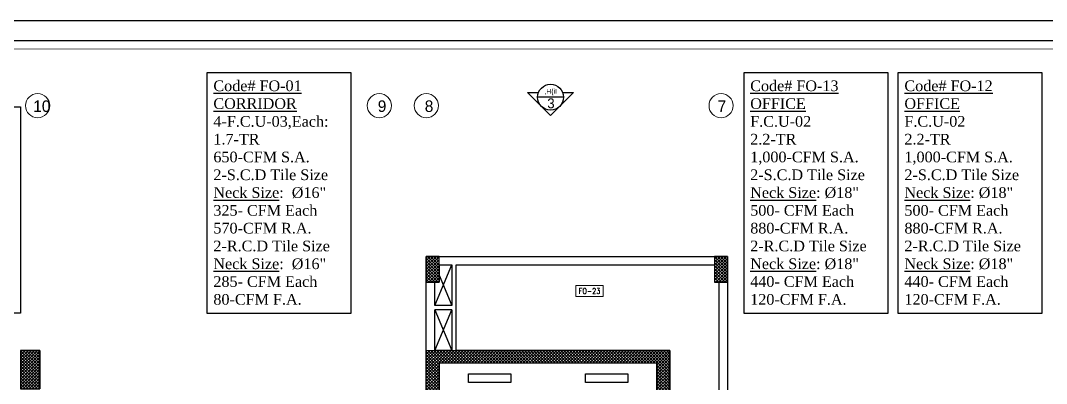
# Model space of a CAD drawing. Extents: x -432 to -365, y -145 to 173.
# Drawn here: x -415.21 to -391.2, y 44.03 to 52.53 of the extents above; entities that cross this region are included whole.
import ezdxf
from ezdxf.enums import TextEntityAlignment as Align

# ---------------------------------------------------------------- set-up
doc = ezdxf.new("R2010")
doc.units = 0
doc.header["$MEASUREMENT"] = 0
for name, color, linetype, lineweight in [('A-SYMB-RMNU', 4, 'Continuous', 9), ('AC-TEXT', 15, 'Continuous', 30), ('AXIS-TXT', 171, 'Continuous', 20)]:
    doc.layers.add(name, color=color, linetype=linetype, lineweight=lineweight)
for name, color, linetype in [('COLHATCH', 5, 'Continuous'), ('column', 6, 'Continuous'), ('ELEV3', 1, 'Continuous'), ('fram', 252, 'Continuous'), ('FUR', 251, 'Continuous'), ('Text', 42, 'Continuous'), ('WALL', 4, 'Continuous')]:
    doc.layers.add(name, color=color, linetype=linetype)
doc.styles.add('AC', font='romans.shx', dxfattribs={"height": 0.2})
doc.styles.add('ARABY', font='sosa.shx')
doc.styles.add('ROMANS-TITLE', font='ROMANS.shx', dxfattribs={"width": 0.8})

# ---------------------------------------------------------------- blocks, each defined once
blk = doc.blocks.new('A-ROOM')
at = {"layer": 'A-SYMB-RMNU'}
blk.add_lwpolyline([(-425, 175), (425, 175), (425, -175), (-425, -175)], close=True, dxfattribs=at)
at = {"layer": 'A-SYMB-RMNU', "style": 'ROMANS-TITLE', "width": 0.8}
blk.add_attdef('ROOM-NO', text='', height=175, dxfattribs=at).set_placement((0, 0), align=Align.MIDDLE)

msp = doc.modelspace()

# ---------------------------------------------------------------- hatches: boundary and pattern name
at = {"layer": 'COLHATCH', "linetype": 'Continuous'}
h = msp.add_hatch(dxfattribs=at)
h.set_pattern_fill('_USER', color=252, scale=0.05, angle=45, style=0, double=1, pattern_type=0)
h.set_pattern_definition([(45, (-202.924395, -132.77691), (-0.035355339, 0.035355339), []), (135, (-202.924395, -132.77691), (-0.035355339, -0.035355339), [])])
h.paths.add_polyline_path([(-382.484, 44.803), (-382.784, 44.803), (-382.784, 43.903), (-382.484, 43.903)])
h.paths.add_polyline_path([(-380.484, 44.803), (-381.284, 44.803), (-381.284, 44.503), (-380.484, 44.503)])
h.paths.add_polyline_path([(-378.534, 42.803), (-378.834, 42.803), (-378.834, 42.203), (-378.534, 42.203)])
h.paths.add_polyline_path([(-378.134, 39.223), (-378.934, 39.223), (-378.934, 38.923), (-378.134, 38.923)])
h.paths.add_polyline_path([(-380.684, 39.223), (-381.484, 39.223), (-381.484, 38.923), (-380.684, 38.923)])
h.paths.add_polyline_path([(-380.584, 34.173), (-381.484, 34.173), (-381.484, 33.873), (-380.584, 33.873)])
h.paths.add_polyline_path([(-378.134, 34.223), (-378.934, 34.223), (-378.934, 33.923), (-378.134, 33.923)])
h.paths.add_polyline_path([(-380.392, 27.953), (-381.492, 27.953), (-381.492, 27.653), (-380.639, 27.653, -0.011587), (-380.655, 26.967), (-380.405, 26.957, 0.01656)])
h.paths.add_polyline_path([(-380.586, 25.223), (-380.84, 25.223, -0.040808), (-381.428, 22.884), (-381.192, 22.803, 0.04151)])
h.paths.add_polyline_path([(-382.484, 25.823), (-382.784, 25.823), (-382.784, 24.923), (-382.484, 24.923)])
h.paths.add_polyline_path([(-386.614, 25.823), (-387.014, 25.823), (-387.014, 24.923), (-386.614, 24.923)])
h.paths.add_polyline_path([(-390.414, 25.823), (-390.864, 25.823), (-390.864, 24.923), (-390.414, 24.923)])
h.paths.add_polyline_path([(-390.664, 24.003), (-390.964, 24.003), (-390.964, 23.103), (-390.664, 23.103)])
h.paths.add_polyline_path([(-398.664, 25.823), (-398.964, 25.823), (-398.964, 24.923), (-398.664, 24.923)])
h.paths.add_polyline_path([(-398.664, 24.003), (-398.964, 24.003), (-398.964, 23.103), (-398.664, 23.103)])
h.paths.add_polyline_path([(-406.664, 25.823), (-406.964, 25.823), (-406.964, 24.923), (-406.664, 24.923)])
h.paths.add_polyline_path([(-406.664, 24.003), (-406.964, 24.003), (-406.964, 23.103), (-406.664, 23.103)])
h.paths.add_polyline_path([(-414.764, 25.823), (-415.214, 25.823), (-415.214, 24.923), (-414.764, 24.923)])
h.paths.add_polyline_path([(-414.664, 24.003), (-414.964, 24.003), (-414.964, 23.103), (-414.664, 23.103)])
h.paths.add_polyline_path([(-418.614, 25.823), (-419.014, 25.823), (-419.014, 24.923), (-418.614, 24.923)])
h.paths.add_polyline_path([(-422.844, 25.823), (-423.144, 25.823), (-423.144, 24.923), (-422.844, 24.923)])
h.paths.add_polyline_path([(-424.137, 27.953), (-425.237, 27.953, 0.01656), (-425.224, 26.957), (-424.974, 26.967, -0.011587), (-424.99, 27.653), (-424.137, 27.653)])
h.paths.add_polyline_path([(-424.789, 25.223), (-425.042, 25.223, 0.04151), (-424.437, 22.803), (-424.2, 22.884, -0.040808)])
h.paths.add_polyline_path([(-424.144, 34.173), (-425.044, 34.173), (-425.044, 33.873), (-424.144, 33.873)])
h.paths.add_polyline_path([(-426.694, 34.223), (-427.494, 34.223), (-427.494, 33.923), (-426.694, 33.923)])
h.paths.add_polyline_path([(-426.694, 39.223), (-427.494, 39.223), (-427.494, 38.923), (-426.694, 38.923)])
h.paths.add_polyline_path([(-424.144, 39.223), (-424.944, 39.223), (-424.944, 38.923), (-424.144, 38.923)])
h.paths.add_polyline_path([(-426.794, 42.803), (-427.094, 42.803), (-427.094, 42.203), (-426.794, 42.203)])
h.paths.add_polyline_path([(-424.344, 44.803), (-425.144, 44.803), (-425.144, 44.503), (-424.344, 44.503)])
h.paths.add_polyline_path([(-422.844, 44.803), (-423.144, 44.803), (-423.144, 43.903), (-422.844, 43.903)])
h.paths.add_polyline_path([(-418.564, 44.803), (-418.964, 44.803), (-418.964, 43.903), (-418.564, 43.903)])
h.paths.add_polyline_path([(-414.764, 44.803), (-415.214, 44.803), (-415.214, 43.903), (-414.764, 43.903)])
h.paths.add_polyline_path([(-405.414, 47.003), (-405.714, 47.003), (-405.714, 46.403), (-405.414, 46.403)])
h.paths.add_polyline_path([(-405.414, 44.503), (-400.314, 44.503), (-400.314, 43.053), (-400.014, 43.053), (-400.014, 44.803), (-405.714, 44.803), (-405.714, 43.053), (-405.414, 43.053)])
h.paths.add_polyline_path([(-398.664, 47.003), (-398.964, 47.003), (-398.964, 46.403), (-398.664, 46.403)])
h.paths.add_polyline_path([(-398.664, 43.653), (-398.964, 43.653), (-398.964, 43.053), (-398.664, 43.053)])
h.paths.add_polyline_path([(-390.414, 44.803), (-390.864, 44.803), (-390.864, 43.903), (-390.414, 43.903)])

# ---------------------------------------------------------------- linework, layer by layer
at = {"layer": 'AC-TEXT', "color": 34, "linetype": 'Continuous'}
for points in [[(-410.85, 45.672), (-407.472, 45.672), (-407.472, 51.303), (-410.85, 51.303)], [(-398.282, 45.672), (-394.903, 45.672), (-394.903, 51.303), (-398.282, 51.303)], [(-394.672, 45.672), (-391.294, 45.672), (-391.294, 51.303), (-394.672, 51.303)], [(-418.444, 50.507), (-415.211, 50.507), (-415.211, 45.672), (-418.444, 45.672)]]:
    msp.add_lwpolyline(points, close=True, dxfattribs=at)
at = {"layer": 'AXIS-TXT'}
for centre in [(-414.814, 50.534), (-406.814, 50.534), (-405.714, 50.534), (-398.814, 50.534)]:
    msp.add_circle(centre, 0.282, dxfattribs=at)
at = {"layer": 'column', "color": 252}
for points in [[(-405.414, 47.003), (-405.714, 47.003), (-405.714, 46.403), (-405.414, 46.403)], [(-398.664, 47.003), (-398.964, 47.003), (-398.964, 46.403), (-398.664, 46.403)], [(-415.214, 43.903), (-414.764, 43.903), (-414.764, 44.803), (-415.214, 44.803)]]:
    msp.add_lwpolyline(points, close=True, dxfattribs=at)
msp.add_lwpolyline([(-405.714, 43.053), (-405.714, 44.803), (-400.014, 44.803), (-400.014, 43.053), (-400.314, 43.053), (-400.314, 44.503), (-405.414, 44.503), (-405.414, 43.053), (-405.714, 43.053)], dxfattribs=at)
at = {"layer": 'ELEV3', "color": 252, "linetype": 'Continuous'}
for p, q in [((-405.514, 45.853), (-405.114, 46.803)), ((-405.414, 46.566), (-405.114, 45.853)), ((-405.514, 45.753), (-405.114, 44.803)), ((-405.514, 44.803), (-405.114, 45.753))]:
    msp.add_line(p, q, dxfattribs=at)
at = {"layer": 'fram'}
msp.add_line((-367.003, 52.051), (-431.049, 52.051), dxfattribs=at)
for points in [[(-431.526, 52.528), (-366.526, 52.528), (-366.526, 14.528), (-431.526, 14.528)], [(-374.58, 52.051), (-431.049, 52.051), (-431.049, 15.005), (-374.58, 15.005)]]:
    msp.add_lwpolyline(points, close=True, dxfattribs=at)
at = {"layer": 'FUR'}
for points in [[(-403.739, 44.255), (-403.739, 44.053), (-404.73, 44.053), (-404.73, 44.255)], [(-400.999, 44.255), (-400.999, 44.053), (-401.99, 44.053), (-401.99, 44.255)]]:
    msp.add_lwpolyline(points, close=True, dxfattribs=at)
at = {"layer": 'Text'}
for p, q in [((-402.805, 50.304), (-403.343, 50.842)), ((-403.343, 50.842), (-403.087, 50.842)), ((-402.502, 50.732), (-403.107, 50.732)), ((-402.805, 50.304), (-402.266, 50.842)), ((-402.523, 50.842), (-402.266, 50.842))]:
    msp.add_line(p, q, dxfattribs=at)
msp.add_circle((-402.805, 50.732), 0.303, dxfattribs=at)
at = {"layer": 'WALL', "color": 252, "linetype": 'Continuous'}
for p, q in [((-405.714, 42.073), (-405.714, 47.003)), ((-405.714, 47.003), (-398.664, 47.003)), ((-398.664, 47.003), (-398.664, 42.523)), ((-405.414, 46.803), (-405.114, 46.803)), ((-405.414, 46.803), (-405.414, 46.403)), ((-405.114, 46.803), (-405.114, 45.853)), ((-405.014, 44.803), (-405.014, 46.803)), ((-405.014, 46.803), (-398.964, 46.803)), ((-398.964, 46.803), (-398.964, 46.403)), ((-405.514, 45.853), (-405.514, 46.403)), ((-405.414, 46.403), (-405.514, 46.403)), ((-398.964, 46.403), (-398.864, 46.403)), ((-398.864, 46.403), (-398.864, 43.653)), ((-405.114, 45.853), (-405.514, 45.853)), ((-405.514, 44.803), (-405.514, 45.753)), ((-405.114, 45.753), (-405.514, 45.753)), ((-405.114, 45.753), (-405.114, 44.803)), ((-415.214, 44.803), (-414.764, 44.803)), ((-414.764, 44.803), (-414.764, 43.903)), ((-405.114, 44.803), (-405.514, 44.803)), ((-400.014, 44.803), (-405.014, 44.803)), ((-400.014, 42.073), (-400.014, 44.803)), ((-405.414, 42.073), (-405.414, 44.503)), ((-400.314, 44.503), (-405.414, 44.503)), ((-400.314, 42.073), (-400.314, 44.503))]:
    msp.add_line(p, q, dxfattribs=at)
msp.add_lwpolyline([(-374.772, 51.859, 0.0192, 0.0192, 0), (-430.857, 51.859, 0.0192, 0.0192, 0), (-430.857, 15.197, 0.0192, 0.0192, 0), (-374.772, 15.197, 0.0192, 0.0192, 0)], format="xyseb", close=True, dxfattribs=at)

# ---------------------------------------------------------------- block references
at = {"layer": 'A-SYMB-RMNU', "xscale": 0.0007500000000391083, "yscale": 0.0007500000000106866, "zscale": 0.00075}
msp.add_blockref('A-ROOM', (-401.894, 46.193), dxfattribs=at).add_auto_attribs({'ROOM-NO': 'FO-23'})

# ---------------------------------------------------------------- texts
at = {"layer": 'AC-TEXT', "color": 34, "linetype": 'Continuous', "char_height": 0.25, "width": 3.95146, "attachment_point": 7, "style": 'AC'}
for s, insert in [('\\A1;{\\fTimes New Roman|b0|i0|c0|p18;\\L\\C3;Code# FO-01\\PCORRIDOR\\P\\l\\C256;4-F.C.U-03,Each:\\C34;\\P1.7-TR\\P\\C256;650-CFM S.A.\\P\\pt0;\\C34;2-S.C.D Tile Size\\P\\LNeck Size\\l:  %%C16" \\P325- CFM Each\\P\\C256;570-CFM R.A.\\C34; \\P\\ptz;2-R.C.D Tile Size\\P\\LNeck Size\\l:  %%C16"\\P285- CFM Each \\P\\C256;80-CFM F.A.}', (-410.699, 45.868)), ('\\A1;{\\fTimes New Roman|b0|i0|c0|p18;\\L\\C3;Code# FO-13\\POFFICE\\P\\l\\C256;F.C.U-02\\L\\C3;\\P\\l\\C34;2.2-TR\\P\\C256;1,000-CFM S.A.\\P\\pt0;\\C34;2-S.C.D Tile Size \\P\\LNeck Size\\l: %%C18"\\P500- CFM Each\\P\\C256;880-CFM R.A.\\C34; \\P\\ptz;2-R.C.D Tile Size\\P\\LNeck Size\\l: %%C18"\\P440- CFM Each \\P\\C256;120-CFM F.A.}', (-398.131, 45.868)), ('\\A1;{\\fTimes New Roman|b0|i0|c0|p18;\\L\\C3;Code# FO-12\\POFFICE\\P\\l\\C256;F.C.U-02\\L\\C3;\\P\\l\\C34;2.2-TR\\P\\C256;1,000-CFM S.A.\\P\\pt0;\\C34;2-S.C.D Tile Size \\P\\LNeck Size\\l: %%C18"\\P500- CFM Each\\P\\C256;880-CFM R.A.\\C34; \\P\\ptz;2-R.C.D Tile Size\\P\\LNeck Size\\l: %%C18"\\P440- CFM Each \\P\\C256;120-CFM F.A.}', (-394.521, 45.868))]:
    msp.add_mtext(s, dxfattribs=dict(at, insert=insert))
at = {"layer": 'AXIS-TXT', "style": 'ARABY'}
for s, p in [('10', (-414.916, 50.387, 0)), ('9', (-406.851, 50.387, 0)), ('8', (-405.751, 50.387, 0)), ('7', (-398.894, 50.387, 0))]:
    msp.add_text(s, height=0.27, dxfattribs=at).set_placement(p)
at = {"layer": 'Text', "style": 'ARABY'}
for s, height, p in [(',H{iI', 0.1152, (-402.804, 50.927)), ('3', 0.23, (-402.796, 50.704, 0.013))]:
    msp.add_text(s, height=height, dxfattribs=at).set_placement(p, align=Align.TOP_CENTER)

doc.saveas('drawing.dxf')
